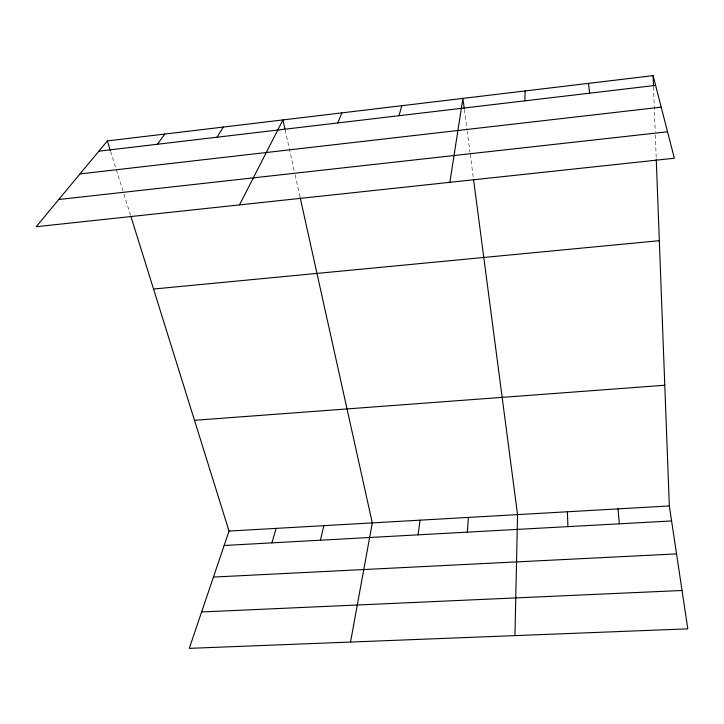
<?xml version="1.0" encoding="UTF-8"?>
<svg xmlns="http://www.w3.org/2000/svg" width="724" height="724" viewBox="0 0 724 724"><rect width="100%" height="100%" fill="white"/><g stroke="black" fill="none" stroke-linecap="round" stroke-linejoin="round"><path stroke-width="0.54" stroke-dasharray="3.62 2.71" d="M110.654 151.524L122.89 190.738M123.885 193.932L130.573 215.372M285.129 129.822L294.397 171.615M295.121 174.9L300.188 197.733M464.374 109.577L467.016 129.714M467.161 130.836L469.948 152.085M470.247 154.321L473.433 178.593M653.51 86.817L655.202 131.515M655.329 134.872L656.216 158.42"/><path stroke-width="1.09" d="M514.954 635.618L517.551 514.61L473.577 179.697M524.873 100.835L525.117 90.953M467.306 532.149L468.428 517.416M418.11 534.846L420.02 520.176M449.866 182.321L462.898 98.392L464.22 108.464M350.525 642.052L372.299 522.9L300.188 197.733M320.415 540.204L323.845 525.66M399.014 115.704L401.82 105.704M271.925 542.864L276.097 528.384M130.899 216.44L229.037 531.063L189.281 648.36L687.8 628.857L669.338 505.958L656.261 159.533M337.827 122.935L341.837 112.872M239.517 204.892L282.93 119.922L284.885 128.718M217.01 137.216L223.336 127.053M157.38 144.266L164.819 134.049M107.351 140.927L36.2 226.712L674.343 158.23L653.093 75.64L107.351 140.927L110.329 150.465M98.844 151.18L655.6 85.387M79.984 173.923L661.193 107.134M58.762 199.507L667.537 131.777M153.542 289.03L659.32 240.694M194.494 420.309L664.777 385.24M229.037 531.063L669.338 505.958M224.15 545.48L671.582 520.945M213.444 577.073L676.542 553.905M201.616 611.961L682.035 590.485M588.503 83.369L589.608 93.188M617.988 508.891L619.355 523.814M653.093 75.64L653.473 85.694M567.399 511.768L567.915 526.629"/></g></svg>
